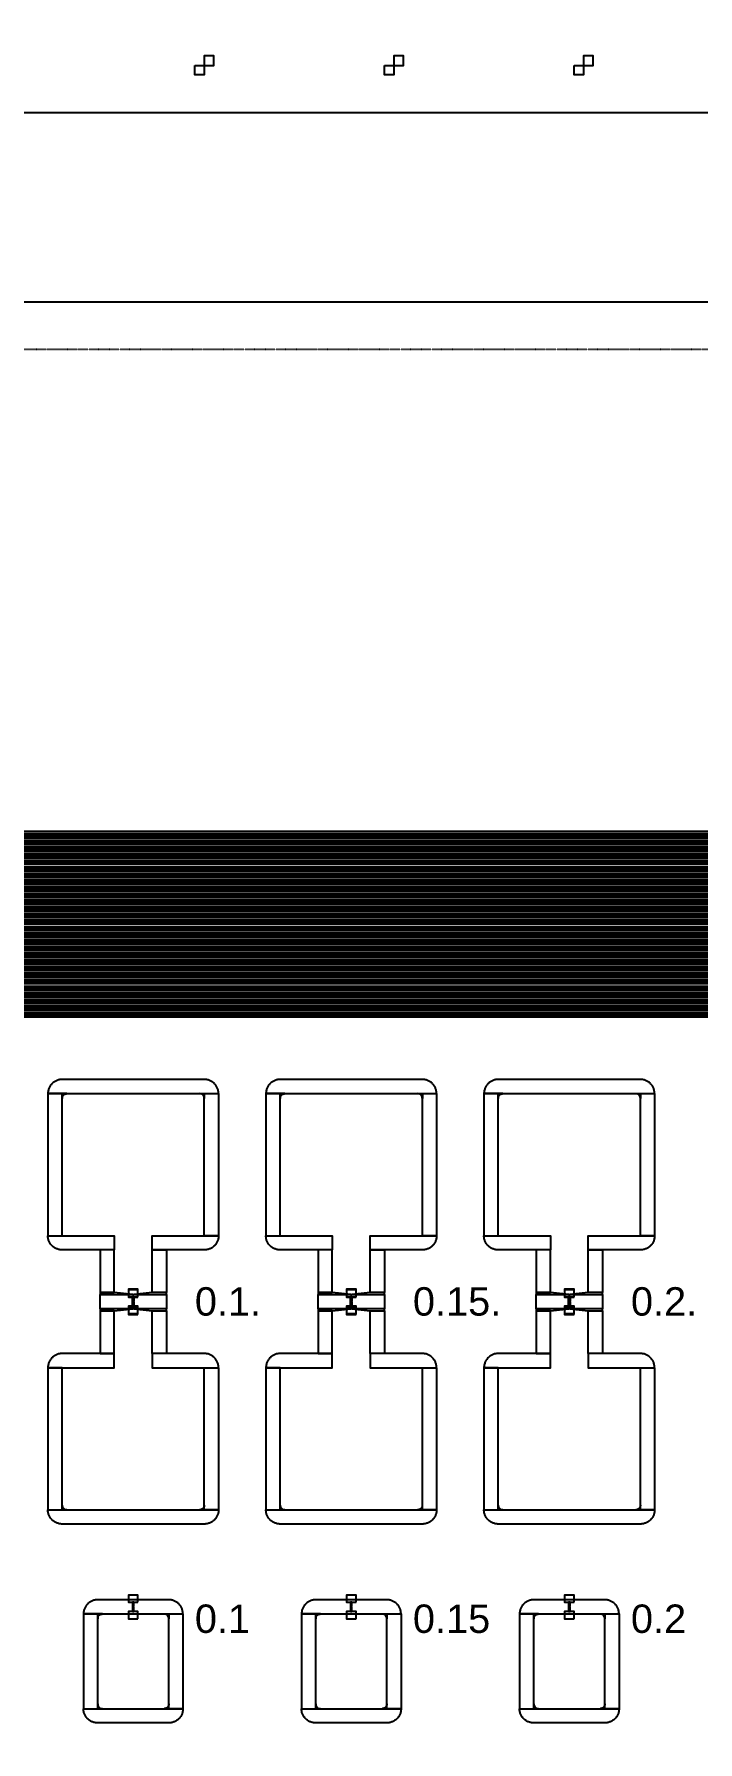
# Model space of a CAD drawing. Extents: x -50000 to 50000, y -50000 to 50000.
# Drawn here: x -39559 to -38159, y -10740 to -7134 of the extents above; entities that cross this region are included whole.
import ezdxf

# ---------------------------------------------------------------- set-up
doc = ezdxf.new("R2010")
doc.units = 0
doc.linetypes.add('DOT', pattern=[0.2, 0, -0.2])
doc.layers.get('0').update_dxf_attribs({"linetype": 'CONTINUOUS'})
for name, color, linetype in [('BASEMETAL', 4, 'CONTINUOUS'), ('DICEGRID', 3, 'CONTINUOUS'), ('FRAME', 8, 'CONTINUOUS'), ('MARKERS', 2, 'CONTINUOUS'), ('SECONDLAYER', 6, 'CONTINUOUS')]:
    doc.layers.add(name, color=color, linetype=linetype)
doc.styles.get("Standard").update_dxf_attribs({"font": 'arial.ttf'})

# ---------------------------------------------------------------- blocks, each defined once
blk = doc.blocks.new('DICINGBORDER')
for points in [[(3980, 7200), (4000, 7200), (4000, 7180), (3980, 7180)], [(4380, 7200), (4400, 7200), (4400, 7180), (4380, 7180)], [(4780, 7200), (4800, 7200), (4800, 7180), (4780, 7180)], [(4000, 0), (4020, 0), (4020, 20), (4000, 20)], [(4400, 0), (4420, 0), (4420, 20), (4400, 20)], [(4800, 0), (4820, 0), (4820, 20), (4800, 20)]]:
    blk.add_lwpolyline(points, close=True)
blk = doc.blocks.new('CHIP_JARRAY')
for points in [[(500, 5478), (6500, 5478), (6500, 5482.3), (500, 5482.3)], [(500, 5475), (6500, 5475), (6500, 5477), (500, 5477)], [(500, 5472), (6500, 5472), (6500, 5474.4), (500, 5474.4)], [(500, 5469), (6500, 5469), (6500, 5471), (500, 5471)], [(500, 5464), (6500, 5464), (6500, 5468.3), (500, 5468.3)], [(500, 5461), (6500, 5461), (6500, 5463), (500, 5463)], [(500, 5458), (6500, 5458), (6500, 5460.4), (500, 5460.4)], [(500, 5455), (6500, 5455), (6500, 5457), (500, 5457)], [(500, 5450), (6500, 5450), (6500, 5454.3), (500, 5454.3)], [(500, 5447), (6500, 5447), (6500, 5449), (500, 5449)], [(500, 5444), (6500, 5444), (6500, 5446.4), (500, 5446.4)], [(500, 5441), (6500, 5441), (6500, 5443), (500, 5443)], [(500, 5436), (6500, 5436), (6500, 5440.3), (500, 5440.3)], [(500, 5433), (6500, 5433), (6500, 5435), (500, 5435)], [(500, 5430), (6500, 5430), (6500, 5432.4), (500, 5432.4)], [(500, 5427), (6500, 5427), (6500, 5429), (500, 5429)], [(500, 5422), (6500, 5422), (6500, 5426.3), (500, 5426.3)], [(500, 5419), (6500, 5419), (6500, 5421), (500, 5421)], [(500, 5416), (6500, 5416), (6500, 5418.4), (500, 5418.4)], [(500, 5413), (6500, 5413), (6500, 5415), (500, 5415)], [(500, 5408), (6500, 5408), (6500, 5412.3), (500, 5412.3)], [(500, 5405), (6500, 5405), (6500, 5407), (500, 5407)], [(500, 5402), (6500, 5402), (6500, 5404.4), (500, 5404.4)], [(500, 5399), (6500, 5399), (6500, 5401), (500, 5401)], [(500, 5394), (6500, 5394), (6500, 5398.3), (500, 5398.3)], [(500, 5391), (6500, 5391), (6500, 5393), (500, 5393)], [(500, 5388), (6500, 5388), (6500, 5390.4), (500, 5390.4)], [(500, 5385), (6500, 5385), (6500, 5387), (500, 5387)], [(500, 5380), (6500, 5380), (6500, 5384.3), (500, 5384.3)], [(500, 5377), (6500, 5377), (6500, 5379), (500, 5379)], [(500, 5374), (6500, 5374), (6500, 5376.4), (500, 5376.4)], [(500, 5371), (6500, 5371), (6500, 5373), (500, 5373)], [(500, 5366), (6500, 5366), (6500, 5370.3), (500, 5370.3)], [(500, 5363), (6500, 5363), (6500, 5365), (500, 5365)], [(500, 5360), (6500, 5360), (6500, 5362.4), (500, 5362.4)], [(500, 5357), (6500, 5357), (6500, 5359), (500, 5359)], [(500, 5352), (6500, 5352), (6500, 5356.3), (500, 5356.3)], [(500, 5349), (6500, 5349), (6500, 5351), (500, 5351)], [(500, 5346), (6500, 5346), (6500, 5348.4), (500, 5348.4)], [(500, 5343), (6500, 5343), (6500, 5345), (500, 5345)], [(500, 5338), (6500, 5338), (6500, 5342.3), (500, 5342.3)], [(500, 5335), (6500, 5335), (6500, 5337), (500, 5337)], [(500, 5332), (6500, 5332), (6500, 5334.4), (500, 5334.4)], [(500, 5329), (6500, 5329), (6500, 5331), (500, 5331)], [(500, 5324), (6500, 5324), (6500, 5328.3), (500, 5328.3)], [(500, 5321), (6500, 5321), (6500, 5323), (500, 5323)], [(500, 5318), (6500, 5318), (6500, 5320.4), (500, 5320.4)], [(500, 5315), (6500, 5315), (6500, 5317), (500, 5317)], [(500, 5310), (6500, 5310), (6500, 5314.3), (500, 5314.3)], [(500, 5307), (6500, 5307), (6500, 5309), (500, 5309)], [(500, 5304), (6500, 5304), (6500, 5306.4), (500, 5306.4)], [(500, 5301), (6500, 5301), (6500, 5303), (500, 5303)], [(500, 5296), (6500, 5296), (6500, 5300.3), (500, 5300.3)], [(500, 5293), (6500, 5293), (6500, 5295), (500, 5295)], [(500, 5290), (6500, 5290), (6500, 5292.4), (500, 5292.4)], [(500, 5287), (6500, 5287), (6500, 5289), (500, 5289)], [(500, 5282), (6500, 5282), (6500, 5286.3), (500, 5286.3)], [(500, 5279), (6500, 5279), (6500, 5281), (500, 5281)], [(500, 5276), (6500, 5276), (6500, 5278.4), (500, 5278.4)], [(500, 5273), (6500, 5273), (6500, 5275), (500, 5275)], [(500, 5268), (6500, 5268), (6500, 5272.3), (500, 5272.3)], [(500, 5265), (6500, 5265), (6500, 5267), (500, 5267)], [(500, 5262), (6500, 5262), (6500, 5264.4), (500, 5264.4)], [(500, 5259), (6500, 5259), (6500, 5261), (500, 5261)], [(500, 5254), (6500, 5254), (6500, 5258.3), (500, 5258.3)], [(500, 5251), (6500, 5251), (6500, 5253), (500, 5253)], [(500, 5248), (6500, 5248), (6500, 5250.4), (500, 5250.4)], [(500, 5245), (6500, 5245), (6500, 5247), (500, 5247)], [(500, 5240), (6500, 5240), (6500, 5244.3), (500, 5244.3)], [(500, 5237), (6500, 5237), (6500, 5239), (500, 5239)], [(500, 5234), (6500, 5234), (6500, 5236.4), (500, 5236.4)], [(500, 5231), (6500, 5231), (6500, 5233), (500, 5233)], [(500, 5226), (6500, 5226), (6500, 5230.3), (500, 5230.3)], [(500, 5223), (6500, 5223), (6500, 5225), (500, 5225)], [(500, 5220), (6500, 5220), (6500, 5222.4), (500, 5222.4)], [(500, 5217), (6500, 5217), (6500, 5219), (500, 5219)], [(500, 5212), (6500, 5212), (6500, 5216.3), (500, 5216.3)], [(500, 5209), (6500, 5209), (6500, 5211), (500, 5211)], [(500, 5206), (6500, 5206), (6500, 5208.4), (500, 5208.4)], [(500, 5203), (6500, 5203), (6500, 5205), (500, 5205)], [(500, 5198), (6500, 5198), (6500, 5202.3), (500, 5202.3)], [(500, 5195), (6500, 5195), (6500, 5197), (500, 5197)], [(500, 5192), (6500, 5192), (6500, 5194.4), (500, 5194.4)], [(500, 5189), (6500, 5189), (6500, 5191), (500, 5191)], [(500, 5184), (6500, 5184), (6500, 5188.3), (500, 5188.3)], [(500, 5181), (6500, 5181), (6500, 5183), (500, 5183)], [(500, 5178), (6500, 5178), (6500, 5180.4), (500, 5180.4)], [(500, 5175), (6500, 5175), (6500, 5177), (500, 5177)], [(500, 5170), (6500, 5170), (6500, 5174.3), (500, 5174.3)], [(500, 5167), (6500, 5167), (6500, 5169), (500, 5169)], [(500, 5164), (6500, 5164), (6500, 5166.4), (500, 5166.4)], [(500, 5161), (6500, 5161), (6500, 5163), (500, 5163)], [(500, 5156), (6500, 5156), (6500, 5160.3), (500, 5160.3)], [(500, 5153), (6500, 5153), (6500, 5155), (500, 5155)], [(500, 5150), (6500, 5150), (6500, 5152.4), (500, 5152.4)], [(500, 5147), (6500, 5147), (6500, 5149), (500, 5149)], [(500, 5142), (6500, 5142), (6500, 5146.3), (500, 5146.3)], [(500, 5139), (6500, 5139), (6500, 5141), (500, 5141)], [(500, 5136), (6500, 5136), (6500, 5138.4), (500, 5138.4)], [(500, 5133), (6500, 5133), (6500, 5135), (500, 5135)], [(500, 5128), (6500, 5128), (6500, 5132.3), (500, 5132.3)], [(500, 5125), (6500, 5125), (6500, 5127), (500, 5127)], [(500, 5122), (6500, 5122), (6500, 5124.4), (500, 5124.4)], [(500, 5119), (6500, 5119), (6500, 5121), (500, 5121)], [(500, 5114), (6500, 5114), (6500, 5118.3), (500, 5118.3)], [(500, 5111), (6500, 5111), (6500, 5113), (500, 5113)], [(500, 5108), (6500, 5108), (6500, 5110.4), (500, 5110.4)], [(500, 5105), (6500, 5105), (6500, 5107), (500, 5107)], [(500, 5100), (6500, 5100), (6500, 5104.3), (500, 5104.3)], [(500, 5097), (6500, 5097), (6500, 5099), (500, 5099)], [(500, 5094), (6500, 5094), (6500, 5096.4), (500, 5096.4)], [(500, 5091), (6500, 5091), (6500, 5093), (500, 5093)], [(3750, 4928.7), (3930, 4928.7), (3930, 4928.7), (3930, 4930.3), (3929.8, 4931.8), (3929.6, 4933.4), (3929.3, 4934.9), (3929, 4936.5), (3928.5, 4938), (3928, 4939.5), (3927.4, 4940.9), (3926.7, 4942.3), (3926, 4943.7), (3925.2, 4945), (3924.3, 4946.3), (3923.3, 4947.6), (3922.3, 4948.8), (3921.2, 4949.9), (3920.1, 4951), (3918.9, 4952), (3917.6, 4953), (3916.3, 4953.9), (3915, 4954.7), (3913.6, 4955.4), (3912.2, 4956.1), (3910.8, 4956.7), (3909.3, 4957.2), (3907.8, 4957.7), (3906.2, 4958), (3904.7, 4958.3), (3903.1, 4958.5), (3901.6, 4958.7), (3900, 4958.7), (3600, 4958.7), (3598.4, 4958.7), (3596.9, 4958.5), (3595.3, 4958.3), (3593.8, 4958), (3592.2, 4957.7), (3590.7, 4957.2), (3589.2, 4956.7), (3587.8, 4956.1), (3586.4, 4955.4), (3585, 4954.7), (3583.7, 4953.9), (3582.4, 4953), (3581.1, 4952), (3579.9, 4951), (3578.8, 4949.9), (3577.7, 4948.8), (3576.7, 4947.6), (3575.7, 4946.3), (3574.8, 4945), (3574, 4943.7), (3573.3, 4942.3), (3572.6, 4940.9), (3572, 4939.5), (3571.5, 4938), (3571, 4936.5), (3570.7, 4934.9), (3570.4, 4933.4), (3570.2, 4931.8), (3570, 4930.3), (3570, 4928.7), (3570, 4928.7)], [(4210, 4928.7), (4390, 4928.7), (4390, 4928.7), (4390, 4930.3), (4389.8, 4931.8), (4389.6, 4933.4), (4389.3, 4934.9), (4389, 4936.5), (4388.5, 4938), (4388, 4939.5), (4387.4, 4940.9), (4386.7, 4942.3), (4386, 4943.7), (4385.2, 4945), (4384.3, 4946.3), (4383.3, 4947.6), (4382.3, 4948.8), (4381.2, 4949.9), (4380.1, 4951), (4378.9, 4952), (4377.6, 4953), (4376.3, 4953.9), (4375, 4954.7), (4373.6, 4955.4), (4372.2, 4956.1), (4370.8, 4956.7), (4369.3, 4957.2), (4367.8, 4957.7), (4366.2, 4958), (4364.7, 4958.3), (4363.1, 4958.5), (4361.6, 4958.7), (4360, 4958.7), (4060, 4958.7), (4058.4, 4958.7), (4056.9, 4958.5), (4055.3, 4958.3), (4053.8, 4958), (4052.2, 4957.7), (4050.7, 4957.2), (4049.2, 4956.7), (4047.8, 4956.1), (4046.4, 4955.4), (4045, 4954.7), (4043.7, 4953.9), (4042.4, 4953), (4041.1, 4952), (4039.9, 4951), (4038.8, 4949.9), (4037.7, 4948.8), (4036.7, 4947.6), (4035.7, 4946.3), (4034.8, 4945), (4034, 4943.7), (4033.3, 4942.3), (4032.6, 4940.9), (4032, 4939.5), (4031.5, 4938), (4031, 4936.5), (4030.7, 4934.9), (4030.4, 4933.4), (4030.2, 4931.8), (4030, 4930.3), (4030, 4928.7), (4030, 4928.7)], [(4670, 4928.7), (4850, 4928.7), (4850, 4928.7), (4850, 4930.3), (4849.8, 4931.8), (4849.6, 4933.4), (4849.3, 4934.9), (4849, 4936.5), (4848.5, 4938), (4848, 4939.5), (4847.4, 4940.9), (4846.7, 4942.3), (4846, 4943.7), (4845.2, 4945), (4844.3, 4946.3), (4843.3, 4947.6), (4842.3, 4948.8), (4841.2, 4949.9), (4840.1, 4951), (4838.9, 4952), (4837.6, 4953), (4836.3, 4953.9), (4835, 4954.7), (4833.6, 4955.4), (4832.2, 4956.1), (4830.8, 4956.7), (4829.3, 4957.2), (4827.8, 4957.7), (4826.2, 4958), (4824.7, 4958.3), (4823.1, 4958.5), (4821.6, 4958.7), (4820, 4958.7), (4520, 4958.7), (4518.4, 4958.7), (4516.9, 4958.5), (4515.3, 4958.3), (4513.8, 4958), (4512.2, 4957.7), (4510.7, 4957.2), (4509.2, 4956.7), (4507.8, 4956.1), (4506.4, 4955.4), (4505, 4954.7), (4503.7, 4953.9), (4502.4, 4953), (4501.1, 4952), (4499.9, 4951), (4498.8, 4949.9), (4497.7, 4948.8), (4496.7, 4947.6), (4495.7, 4946.3), (4494.8, 4945), (4494, 4943.7), (4493.3, 4942.3), (4492.6, 4940.9), (4492, 4939.5), (4491.5, 4938), (4491, 4936.5), (4490.7, 4934.9), (4490.4, 4933.4), (4490.2, 4931.8), (4490, 4930.3), (4490, 4928.7), (4490, 4928.7)], [(3600, 4628.7), (3600, 4928.7), (3570, 4928.7), (3570, 4628.7)], [(3600, 4928.7), (3600, 4918.7), (3600.1, 4919.7), (3600.2, 4920.8), (3600.5, 4921.8), (3600.9, 4922.8), (3601.3, 4923.7), (3601.9, 4924.6), (3602.6, 4925.4), (3603.3, 4926.1), (3604.1, 4926.8), (3605, 4927.4), (3605.9, 4927.8), (3606.9, 4928.2), (3607.9, 4928.5), (3609, 4928.6), (3610, 4928.7)], [(3900, 4928.7), (3900, 4918.7), (3899.9, 4919.7), (3899.8, 4920.8), (3899.5, 4921.8), (3899.1, 4922.8), (3898.7, 4923.7), (3898.1, 4924.6), (3897.4, 4925.4), (3896.7, 4926.1), (3895.9, 4926.8), (3895, 4927.4), (3894.1, 4927.8), (3893.1, 4928.2), (3892.1, 4928.5), (3891, 4928.6), (3890, 4928.7)], [(3900, 4628.7), (3900, 4928.7), (3930, 4928.7), (3930, 4628.7)], [(4060, 4628.7), (4060, 4928.7), (4030, 4928.7), (4030, 4628.7)], [(4060, 4928.7), (4060, 4918.7), (4060.1, 4919.7), (4060.2, 4920.8), (4060.5, 4921.8), (4060.9, 4922.8), (4061.3, 4923.7), (4061.9, 4924.6), (4062.6, 4925.4), (4063.3, 4926.1), (4064.1, 4926.8), (4065, 4927.4), (4065.9, 4927.8), (4066.9, 4928.2), (4067.9, 4928.5), (4069, 4928.6), (4070, 4928.7)], [(4360, 4928.7), (4360, 4918.7), (4359.9, 4919.7), (4359.8, 4920.8), (4359.5, 4921.8), (4359.1, 4922.8), (4358.7, 4923.7), (4358.1, 4924.6), (4357.4, 4925.4), (4356.7, 4926.1), (4355.9, 4926.8), (4355, 4927.4), (4354.1, 4927.8), (4353.1, 4928.2), (4352.1, 4928.5), (4351, 4928.6), (4350, 4928.7)], [(4360, 4628.7), (4360, 4928.7), (4390, 4928.7), (4390, 4628.7)], [(4520, 4628.7), (4520, 4928.7), (4490, 4928.7), (4490, 4628.7)], [(4520, 4928.7), (4520, 4918.7), (4520.1, 4919.7), (4520.2, 4920.8), (4520.5, 4921.8), (4520.9, 4922.8), (4521.3, 4923.7), (4521.9, 4924.6), (4522.6, 4925.4), (4523.3, 4926.1), (4524.1, 4926.8), (4525, 4927.4), (4525.9, 4927.8), (4526.9, 4928.2), (4527.9, 4928.5), (4529, 4928.6), (4530, 4928.7)], [(4820, 4928.7), (4820, 4918.7), (4819.9, 4919.7), (4819.8, 4920.8), (4819.5, 4921.8), (4819.1, 4922.8), (4818.7, 4923.7), (4818.1, 4924.6), (4817.4, 4925.4), (4816.7, 4926.1), (4815.9, 4926.8), (4815, 4927.4), (4814.1, 4927.8), (4813.1, 4928.2), (4812.1, 4928.5), (4811, 4928.6), (4810, 4928.7)], [(4820, 4628.7), (4820, 4928.7), (4850, 4928.7), (4850, 4628.7)], [(3640, 4628.7), (3710, 4628.7), (3710, 4598.7), (3600, 4598.7), (3598.4, 4598.7), (3596.9, 4598.9), (3595.3, 4599.1), (3593.8, 4599.4), (3592.2, 4599.7), (3590.7, 4600.2), (3589.2, 4600.7), (3587.8, 4601.3), (3586.4, 4602), (3585, 4602.7), (3583.7, 4603.5), (3582.4, 4604.4), (3581.1, 4605.4), (3579.9, 4606.4), (3578.8, 4607.5), (3577.7, 4608.6), (3576.7, 4609.8), (3575.7, 4611.1), (3574.8, 4612.4), (3574, 4613.7), (3573.3, 4615.1), (3572.6, 4616.5), (3572, 4617.9), (3571.5, 4619.4), (3571, 4620.9), (3570.7, 4622.5), (3570.4, 4624), (3570.2, 4625.6), (3570, 4627.1), (3570, 4628.7), (3570, 4628.7)], [(3860, 4628.7), (3930, 4628.7), (3930, 4628.7), (3930, 4627.1), (3929.8, 4625.6), (3929.6, 4624), (3929.3, 4622.5), (3929, 4620.9), (3928.5, 4619.4), (3928, 4617.9), (3927.4, 4616.5), (3926.7, 4615.1), (3926, 4613.7), (3925.2, 4612.4), (3924.3, 4611.1), (3923.3, 4609.8), (3922.3, 4608.6), (3921.2, 4607.5), (3920.1, 4606.4), (3918.9, 4605.4), (3917.6, 4604.4), (3916.3, 4603.5), (3915, 4602.7), (3913.6, 4602), (3912.2, 4601.3), (3910.8, 4600.7), (3909.3, 4600.2), (3907.8, 4599.7), (3906.2, 4599.4), (3904.7, 4599.1), (3903.1, 4598.9), (3901.6, 4598.7), (3900, 4598.7), (3790, 4598.7), (3790, 4628.7)], [(4100, 4628.7), (4170, 4628.7), (4170, 4598.7), (4060, 4598.7), (4058.4, 4598.7), (4056.9, 4598.9), (4055.3, 4599.1), (4053.8, 4599.4), (4052.2, 4599.7), (4050.7, 4600.2), (4049.2, 4600.7), (4047.8, 4601.3), (4046.4, 4602), (4045, 4602.7), (4043.7, 4603.5), (4042.4, 4604.4), (4041.1, 4605.4), (4039.9, 4606.4), (4038.8, 4607.5), (4037.7, 4608.6), (4036.7, 4609.8), (4035.7, 4611.1), (4034.8, 4612.4), (4034, 4613.7), (4033.3, 4615.1), (4032.6, 4616.5), (4032, 4617.9), (4031.5, 4619.4), (4031, 4620.9), (4030.7, 4622.5), (4030.4, 4624), (4030.2, 4625.6), (4030, 4627.1), (4030, 4628.7), (4030, 4628.7)], [(4320, 4628.7), (4390, 4628.7), (4390, 4628.7), (4390, 4627.1), (4389.8, 4625.6), (4389.6, 4624), (4389.3, 4622.5), (4389, 4620.9), (4388.5, 4619.4), (4388, 4617.9), (4387.4, 4616.5), (4386.7, 4615.1), (4386, 4613.7), (4385.2, 4612.4), (4384.3, 4611.1), (4383.3, 4609.8), (4382.3, 4608.6), (4381.2, 4607.5), (4380.1, 4606.4), (4378.9, 4605.4), (4377.6, 4604.4), (4376.3, 4603.5), (4375, 4602.7), (4373.6, 4602), (4372.2, 4601.3), (4370.8, 4600.7), (4369.3, 4600.2), (4367.8, 4599.7), (4366.2, 4599.4), (4364.7, 4599.1), (4363.1, 4598.9), (4361.6, 4598.7), (4360, 4598.7), (4250, 4598.7), (4250, 4628.7)], [(4560, 4628.7), (4630, 4628.7), (4630, 4598.7), (4520, 4598.7), (4518.4, 4598.7), (4516.9, 4598.9), (4515.3, 4599.1), (4513.8, 4599.4), (4512.2, 4599.7), (4510.7, 4600.2), (4509.2, 4600.7), (4507.8, 4601.3), (4506.4, 4602), (4505, 4602.7), (4503.7, 4603.5), (4502.4, 4604.4), (4501.1, 4605.4), (4499.9, 4606.4), (4498.8, 4607.5), (4497.7, 4608.6), (4496.7, 4609.8), (4495.7, 4611.1), (4494.8, 4612.4), (4494, 4613.7), (4493.3, 4615.1), (4492.6, 4616.5), (4492, 4617.9), (4491.5, 4619.4), (4491, 4620.9), (4490.7, 4622.5), (4490.4, 4624), (4490.2, 4625.6), (4490, 4627.1), (4490, 4628.7), (4490, 4628.7)], [(4780, 4628.7), (4850, 4628.7), (4850, 4628.7), (4850, 4627.1), (4849.8, 4625.6), (4849.6, 4624), (4849.3, 4622.5), (4849, 4620.9), (4848.5, 4619.4), (4848, 4617.9), (4847.4, 4616.5), (4846.7, 4615.1), (4846, 4613.7), (4845.2, 4612.4), (4844.3, 4611.1), (4843.3, 4609.8), (4842.3, 4608.6), (4841.2, 4607.5), (4840.1, 4606.4), (4838.9, 4605.4), (4837.6, 4604.4), (4836.3, 4603.5), (4835, 4602.7), (4833.6, 4602), (4832.2, 4601.3), (4830.8, 4600.7), (4829.3, 4600.2), (4827.8, 4599.7), (4826.2, 4599.4), (4824.7, 4599.1), (4823.1, 4598.9), (4821.6, 4598.7), (4820, 4598.7), (4710, 4598.7), (4710, 4628.7)], [(3710, 4508.7), (3710, 4598.7), (3680, 4598.7), (3680, 4508.7)], [(3790, 4508.7), (3790, 4598.7), (3820, 4598.7), (3820, 4508.7)], [(4170, 4508.7), (4170, 4598.7), (4140, 4598.7), (4140, 4508.7)], [(4250, 4508.7), (4250, 4598.7), (4280, 4598.7), (4280, 4508.7)], [(4630, 4508.7), (4630, 4598.7), (4600, 4598.7), (4600, 4508.7)], [(4710, 4508.7), (4710, 4598.7), (4740, 4598.7), (4740, 4508.7)], [(3749, 4504.7), (3710, 4508.7), (3680, 4508.7), (3680, 4504.7)], [(3820, 4504.7), (3820, 4508.7), (3790, 4508.7), (3751, 4504.7)], [(4209, 4504.7), (4170, 4508.7), (4140, 4508.7), (4140, 4504.7)], [(4280, 4504.7), (4280, 4508.7), (4250, 4508.7), (4211, 4504.7)], [(4669, 4504.7), (4630, 4508.7), (4600, 4508.7), (4600, 4504.7)], [(4740, 4504.7), (4740, 4508.7), (4710, 4508.7), (4671, 4504.7)], [(3820, 4504.7), (3820, 4474.7), (3680, 4474.7), (3680, 4504.7)], [(3710, 4470), (3749, 4474), (3680, 4474), (3680, 4470)], [(3820, 4470), (3820, 4474), (3751, 4474), (3790, 4470)], [(4280, 4504.7), (4280, 4474.7), (4140, 4474.7), (4140, 4504.7)], [(4170, 4470), (4209, 4474), (4140, 4474), (4140, 4470)], [(4280, 4470), (4280, 4474), (4211, 4474), (4250, 4470)], [(4740, 4504.7), (4740, 4474.7), (4600, 4474.7), (4600, 4504.7)], [(4630, 4470), (4669, 4474), (4600, 4474), (4600, 4470)], [(4740, 4470), (4740, 4474), (4671, 4474), (4710, 4470)], [(3710, 4380), (3710, 4470), (3680, 4470), (3680, 4380)], [(3790, 4380), (3790, 4470), (3820, 4470), (3820, 4380)], [(4170, 4380), (4170, 4470), (4140, 4470), (4140, 4380)], [(4250, 4380), (4250, 4470), (4280, 4470), (4280, 4380)], [(4630, 4380), (4630, 4470), (4600, 4470), (4600, 4380)], [(4710, 4380), (4710, 4470), (4740, 4470), (4740, 4380)], [(3640, 4350), (3710, 4350), (3710, 4380), (3600, 4380), (3598.4, 4380), (3596.9, 4379.8), (3595.3, 4379.6), (3593.8, 4379.3), (3592.2, 4379), (3590.7, 4378.5), (3589.2, 4378), (3587.8, 4377.4), (3586.4, 4376.7), (3585, 4376), (3583.7, 4375.2), (3582.4, 4374.3), (3581.1, 4373.3), (3579.9, 4372.3), (3578.8, 4371.2), (3577.7, 4370.1), (3576.7, 4368.9), (3575.7, 4367.6), (3574.8, 4366.3), (3574, 4365), (3573.3, 4363.6), (3572.6, 4362.2), (3572, 4360.8), (3571.5, 4359.3), (3571, 4357.8), (3570.7, 4356.2), (3570.4, 4354.7), (3570.2, 4353.1), (3570, 4351.6), (3570, 4350), (3570, 4350)], [(3860, 4350), (3930, 4350), (3930, 4350), (3930, 4351.6), (3929.8, 4353.1), (3929.6, 4354.7), (3929.3, 4356.2), (3929, 4357.8), (3928.5, 4359.3), (3928, 4360.8), (3927.4, 4362.2), (3926.7, 4363.6), (3926, 4365), (3925.2, 4366.3), (3924.3, 4367.6), (3923.3, 4368.9), (3922.3, 4370.1), (3921.2, 4371.2), (3920.1, 4372.3), (3918.9, 4373.3), (3917.6, 4374.3), (3916.3, 4375.2), (3915, 4376), (3913.6, 4376.7), (3912.2, 4377.4), (3910.8, 4378), (3909.3, 4378.5), (3907.8, 4379), (3906.2, 4379.3), (3904.7, 4379.6), (3903.1, 4379.8), (3901.6, 4380), (3900, 4380), (3790, 4380), (3790, 4350)], [(4100, 4350), (4170, 4350), (4170, 4380), (4060, 4380), (4058.4, 4380), (4056.9, 4379.8), (4055.3, 4379.6), (4053.8, 4379.3), (4052.2, 4379), (4050.7, 4378.5), (4049.2, 4378), (4047.8, 4377.4), (4046.4, 4376.7), (4045, 4376), (4043.7, 4375.2), (4042.4, 4374.3), (4041.1, 4373.3), (4039.9, 4372.3), (4038.8, 4371.2), (4037.7, 4370.1), (4036.7, 4368.9), (4035.7, 4367.6), (4034.8, 4366.3), (4034, 4365), (4033.3, 4363.6), (4032.6, 4362.2), (4032, 4360.8), (4031.5, 4359.3), (4031, 4357.8), (4030.7, 4356.2), (4030.4, 4354.7), (4030.2, 4353.1), (4030, 4351.6), (4030, 4350), (4030, 4350)], [(4320, 4350), (4390, 4350), (4390, 4350), (4390, 4351.6), (4389.8, 4353.1), (4389.6, 4354.7), (4389.3, 4356.2), (4389, 4357.8), (4388.5, 4359.3), (4388, 4360.8), (4387.4, 4362.2), (4386.7, 4363.6), (4386, 4365), (4385.2, 4366.3), (4384.3, 4367.6), (4383.3, 4368.9), (4382.3, 4370.1), (4381.2, 4371.2), (4380.1, 4372.3), (4378.9, 4373.3), (4377.6, 4374.3), (4376.3, 4375.2), (4375, 4376), (4373.6, 4376.7), (4372.2, 4377.4), (4370.8, 4378), (4369.3, 4378.5), (4367.8, 4379), (4366.2, 4379.3), (4364.7, 4379.6), (4363.1, 4379.8), (4361.6, 4380), (4360, 4380), (4250, 4380), (4250, 4350)], [(4560, 4350), (4630, 4350), (4630, 4380), (4520, 4380), (4518.4, 4380), (4516.9, 4379.8), (4515.3, 4379.6), (4513.8, 4379.3), (4512.2, 4379), (4510.7, 4378.5), (4509.2, 4378), (4507.8, 4377.4), (4506.4, 4376.7), (4505, 4376), (4503.7, 4375.2), (4502.4, 4374.3), (4501.1, 4373.3), (4499.9, 4372.3), (4498.8, 4371.2), (4497.7, 4370.1), (4496.7, 4368.9), (4495.7, 4367.6), (4494.8, 4366.3), (4494, 4365), (4493.3, 4363.6), (4492.6, 4362.2), (4492, 4360.8), (4491.5, 4359.3), (4491, 4357.8), (4490.7, 4356.2), (4490.4, 4354.7), (4490.2, 4353.1), (4490, 4351.6), (4490, 4350), (4490, 4350)], [(4780, 4350), (4850, 4350), (4850, 4350), (4850, 4351.6), (4849.8, 4353.1), (4849.6, 4354.7), (4849.3, 4356.2), (4849, 4357.8), (4848.5, 4359.3), (4848, 4360.8), (4847.4, 4362.2), (4846.7, 4363.6), (4846, 4365), (4845.2, 4366.3), (4844.3, 4367.6), (4843.3, 4368.9), (4842.3, 4370.1), (4841.2, 4371.2), (4840.1, 4372.3), (4838.9, 4373.3), (4837.6, 4374.3), (4836.3, 4375.2), (4835, 4376), (4833.6, 4376.7), (4832.2, 4377.4), (4830.8, 4378), (4829.3, 4378.5), (4827.8, 4379), (4826.2, 4379.3), (4824.7, 4379.6), (4823.1, 4379.8), (4821.6, 4380), (4820, 4380), (4710, 4380), (4710, 4350)], [(3600, 4050), (3600, 4350), (3570, 4350), (3570, 4050)], [(3900, 4050), (3900, 4350), (3930, 4350), (3930, 4050)], [(4060, 4050), (4060, 4350), (4030, 4350), (4030, 4050)], [(4360, 4050), (4360, 4350), (4390, 4350), (4390, 4050)], [(4520, 4050), (4520, 4350), (4490, 4350), (4490, 4050)], [(4820, 4050), (4820, 4350), (4850, 4350), (4850, 4050)], [(3750, 4050), (3930, 4050), (3930, 4050), (3930, 4048.4), (3929.8, 4046.9), (3929.6, 4045.3), (3929.3, 4043.8), (3929, 4042.2), (3928.5, 4040.7), (3928, 4039.2), (3927.4, 4037.8), (3926.7, 4036.4), (3926, 4035), (3925.2, 4033.7), (3924.3, 4032.4), (3923.3, 4031.1), (3922.3, 4029.9), (3921.2, 4028.8), (3920.1, 4027.7), (3918.9, 4026.7), (3917.6, 4025.7), (3916.3, 4024.8), (3915, 4024), (3913.6, 4023.3), (3912.2, 4022.6), (3910.8, 4022), (3909.3, 4021.5), (3907.8, 4021), (3906.2, 4020.7), (3904.7, 4020.4), (3903.1, 4020.2), (3901.6, 4020), (3900, 4020), (3600, 4020), (3598.4, 4020), (3596.9, 4020.2), (3595.3, 4020.4), (3593.8, 4020.7), (3592.2, 4021), (3590.7, 4021.5), (3589.2, 4022), (3587.8, 4022.6), (3586.4, 4023.3), (3585, 4024), (3583.7, 4024.8), (3582.4, 4025.7), (3581.1, 4026.7), (3579.9, 4027.7), (3578.8, 4028.8), (3577.7, 4029.9), (3576.7, 4031.1), (3575.7, 4032.4), (3574.8, 4033.7), (3574, 4035), (3573.3, 4036.4), (3572.6, 4037.8), (3572, 4039.2), (3571.5, 4040.7), (3571, 4042.2), (3570.7, 4043.8), (3570.4, 4045.3), (3570.2, 4046.9), (3570, 4048.4), (3570, 4050), (3570, 4050)], [(3600, 4050), (3600, 4060), (3600.1, 4059), (3600.2, 4057.9), (3600.5, 4056.9), (3600.9, 4055.9), (3601.3, 4055), (3601.9, 4054.1), (3602.6, 4053.3), (3603.3, 4052.6), (3604.1, 4051.9), (3605, 4051.3), (3605.9, 4050.9), (3606.9, 4050.5), (3607.9, 4050.2), (3609, 4050.1), (3610, 4050)], [(3900, 4050), (3900, 4060), (3899.9, 4059), (3899.8, 4057.9), (3899.5, 4056.9), (3899.1, 4055.9), (3898.7, 4055), (3898.1, 4054.1), (3897.4, 4053.3), (3896.7, 4052.6), (3895.9, 4051.9), (3895, 4051.3), (3894.1, 4050.9), (3893.1, 4050.5), (3892.1, 4050.2), (3891, 4050.1), (3890, 4050)], [(4210, 4050), (4390, 4050), (4390, 4050), (4390, 4048.4), (4389.8, 4046.9), (4389.6, 4045.3), (4389.3, 4043.8), (4389, 4042.2), (4388.5, 4040.7), (4388, 4039.2), (4387.4, 4037.8), (4386.7, 4036.4), (4386, 4035), (4385.2, 4033.7), (4384.3, 4032.4), (4383.3, 4031.1), (4382.3, 4029.9), (4381.2, 4028.8), (4380.1, 4027.7), (4378.9, 4026.7), (4377.6, 4025.7), (4376.3, 4024.8), (4375, 4024), (4373.6, 4023.3), (4372.2, 4022.6), (4370.8, 4022), (4369.3, 4021.5), (4367.8, 4021), (4366.2, 4020.7), (4364.7, 4020.4), (4363.1, 4020.2), (4361.6, 4020), (4360, 4020), (4060, 4020), (4058.4, 4020), (4056.9, 4020.2), (4055.3, 4020.4), (4053.8, 4020.7), (4052.2, 4021), (4050.7, 4021.5), (4049.2, 4022), (4047.8, 4022.6), (4046.4, 4023.3), (4045, 4024), (4043.7, 4024.8), (4042.4, 4025.7), (4041.1, 4026.7), (4039.9, 4027.7), (4038.8, 4028.8), (4037.7, 4029.9), (4036.7, 4031.1), (4035.7, 4032.4), (4034.8, 4033.7), (4034, 4035), (4033.3, 4036.4), (4032.6, 4037.8), (4032, 4039.2), (4031.5, 4040.7), (4031, 4042.2), (4030.7, 4043.8), (4030.4, 4045.3), (4030.2, 4046.9), (4030, 4048.4), (4030, 4050), (4030, 4050)], [(4060, 4050), (4060, 4060), (4060.1, 4059), (4060.2, 4057.9), (4060.5, 4056.9), (4060.9, 4055.9), (4061.3, 4055), (4061.9, 4054.1), (4062.6, 4053.3), (4063.3, 4052.6), (4064.1, 4051.9), (4065, 4051.3), (4065.9, 4050.9), (4066.9, 4050.5), (4067.9, 4050.2), (4069, 4050.1), (4070, 4050)], [(4360, 4050), (4360, 4060), (4359.9, 4059), (4359.8, 4057.9), (4359.5, 4056.9), (4359.1, 4055.9), (4358.7, 4055), (4358.1, 4054.1), (4357.4, 4053.3), (4356.7, 4052.6), (4355.9, 4051.9), (4355, 4051.3), (4354.1, 4050.9), (4353.1, 4050.5), (4352.1, 4050.2), (4351, 4050.1), (4350, 4050)], [(4670, 4050), (4850, 4050), (4850, 4050), (4850, 4048.4), (4849.8, 4046.9), (4849.6, 4045.3), (4849.3, 4043.8), (4849, 4042.2), (4848.5, 4040.7), (4848, 4039.2), (4847.4, 4037.8), (4846.7, 4036.4), (4846, 4035), (4845.2, 4033.7), (4844.3, 4032.4), (4843.3, 4031.1), (4842.3, 4029.9), (4841.2, 4028.8), (4840.1, 4027.7), (4838.9, 4026.7), (4837.6, 4025.7), (4836.3, 4024.8), (4835, 4024), (4833.6, 4023.3), (4832.2, 4022.6), (4830.8, 4022), (4829.3, 4021.5), (4827.8, 4021), (4826.2, 4020.7), (4824.7, 4020.4), (4823.1, 4020.2), (4821.6, 4020), (4820, 4020), (4520, 4020), (4518.4, 4020), (4516.9, 4020.2), (4515.3, 4020.4), (4513.8, 4020.7), (4512.2, 4021), (4510.7, 4021.5), (4509.2, 4022), (4507.8, 4022.6), (4506.4, 4023.3), (4505, 4024), (4503.7, 4024.8), (4502.4, 4025.7), (4501.1, 4026.7), (4499.9, 4027.7), (4498.8, 4028.8), (4497.7, 4029.9), (4496.7, 4031.1), (4495.7, 4032.4), (4494.8, 4033.7), (4494, 4035), (4493.3, 4036.4), (4492.6, 4037.8), (4492, 4039.2), (4491.5, 4040.7), (4491, 4042.2), (4490.7, 4043.8), (4490.4, 4045.3), (4490.2, 4046.9), (4490, 4048.4), (4490, 4050), (4490, 4050)], [(4520, 4050), (4520, 4060), (4520.1, 4059), (4520.2, 4057.9), (4520.5, 4056.9), (4520.9, 4055.9), (4521.3, 4055), (4521.9, 4054.1), (4522.6, 4053.3), (4523.3, 4052.6), (4524.1, 4051.9), (4525, 4051.3), (4525.9, 4050.9), (4526.9, 4050.5), (4527.9, 4050.2), (4529, 4050.1), (4530, 4050)], [(4820, 4050), (4820, 4060), (4819.9, 4059), (4819.8, 4057.9), (4819.5, 4056.9), (4819.1, 4055.9), (4818.7, 4055), (4818.1, 4054.1), (4817.4, 4053.3), (4816.7, 4052.6), (4815.9, 4051.9), (4815, 4051.3), (4814.1, 4050.9), (4813.1, 4050.5), (4812.1, 4050.2), (4811, 4050.1), (4810, 4050)], [(3750, 3830), (3855, 3830), (3855, 3830), (3855, 3831.6), (3854.8, 3833.1), (3854.6, 3834.7), (3854.3, 3836.2), (3854, 3837.8), (3853.5, 3839.3), (3853, 3840.8), (3852.4, 3842.2), (3851.7, 3843.6), (3851, 3845), (3850.2, 3846.3), (3849.3, 3847.6), (3848.3, 3848.9), (3847.3, 3850.1), (3846.2, 3851.2), (3845.1, 3852.3), (3843.9, 3853.3), (3842.6, 3854.3), (3841.3, 3855.2), (3840, 3856), (3838.6, 3856.7), (3837.2, 3857.4), (3835.8, 3858), (3834.3, 3858.5), (3832.8, 3859), (3831.2, 3859.3), (3829.7, 3859.6), (3828.1, 3859.8), (3826.6, 3860), (3825, 3860), (3675, 3860), (3673.4, 3860), (3671.9, 3859.8), (3670.3, 3859.6), (3668.8, 3859.3), (3667.2, 3859), (3665.7, 3858.5), (3664.2, 3858), (3662.8, 3857.4), (3661.4, 3856.7), (3660, 3856), (3658.7, 3855.2), (3657.4, 3854.3), (3656.1, 3853.3), (3654.9, 3852.3), (3653.8, 3851.2), (3652.7, 3850.1), (3651.7, 3848.9), (3650.7, 3847.6), (3649.8, 3846.3), (3649, 3845), (3648.3, 3843.6), (3647.6, 3842.2), (3647, 3840.8), (3646.5, 3839.3), (3646, 3837.8), (3645.7, 3836.2), (3645.4, 3834.7), (3645.2, 3833.1), (3645, 3831.6), (3645, 3830), (3645, 3830)], [(4210, 3830), (4315, 3830), (4315, 3830), (4315, 3831.6), (4314.8, 3833.1), (4314.6, 3834.7), (4314.3, 3836.2), (4314, 3837.8), (4313.5, 3839.3), (4313, 3840.8), (4312.4, 3842.2), (4311.7, 3843.6), (4311, 3845), (4310.2, 3846.3), (4309.3, 3847.6), (4308.3, 3848.9), (4307.3, 3850.1), (4306.2, 3851.2), (4305.1, 3852.3), (4303.9, 3853.3), (4302.6, 3854.3), (4301.3, 3855.2), (4300, 3856), (4298.6, 3856.7), (4297.2, 3857.4), (4295.8, 3858), (4294.3, 3858.5), (4292.8, 3859), (4291.2, 3859.3), (4289.7, 3859.6), (4288.1, 3859.8), (4286.6, 3860), (4285, 3860), (4135, 3860), (4133.4, 3860), (4131.9, 3859.8), (4130.3, 3859.6), (4128.8, 3859.3), (4127.2, 3859), (4125.7, 3858.5), (4124.2, 3858), (4122.8, 3857.4), (4121.4, 3856.7), (4120, 3856), (4118.7, 3855.2), (4117.4, 3854.3), (4116.1, 3853.3), (4114.9, 3852.3), (4113.8, 3851.2), (4112.7, 3850.1), (4111.7, 3848.9), (4110.7, 3847.6), (4109.8, 3846.3), (4109, 3845), (4108.3, 3843.6), (4107.6, 3842.2), (4107, 3840.8), (4106.5, 3839.3), (4106, 3837.8), (4105.7, 3836.2), (4105.4, 3834.7), (4105.2, 3833.1), (4105, 3831.6), (4105, 3830), (4105, 3830)], [(4670, 3830), (4775, 3830), (4775, 3830), (4775, 3831.6), (4774.8, 3833.1), (4774.6, 3834.7), (4774.3, 3836.2), (4774, 3837.8), (4773.5, 3839.3), (4773, 3840.8), (4772.4, 3842.2), (4771.7, 3843.6), (4771, 3845), (4770.2, 3846.3), (4769.3, 3847.6), (4768.3, 3848.9), (4767.3, 3850.1), (4766.2, 3851.2), (4765.1, 3852.3), (4763.9, 3853.3), (4762.6, 3854.3), (4761.3, 3855.2), (4760, 3856), (4758.6, 3856.7), (4757.2, 3857.4), (4755.8, 3858), (4754.3, 3858.5), (4752.8, 3859), (4751.2, 3859.3), (4749.7, 3859.6), (4748.1, 3859.8), (4746.6, 3860), (4745, 3860), (4595, 3860), (4593.4, 3860), (4591.9, 3859.8), (4590.3, 3859.6), (4588.8, 3859.3), (4587.2, 3859), (4585.7, 3858.5), (4584.2, 3858), (4582.8, 3857.4), (4581.4, 3856.7), (4580, 3856), (4578.7, 3855.2), (4577.4, 3854.3), (4576.1, 3853.3), (4574.9, 3852.3), (4573.8, 3851.2), (4572.7, 3850.1), (4571.7, 3848.9), (4570.7, 3847.6), (4569.8, 3846.3), (4569, 3845), (4568.3, 3843.6), (4567.6, 3842.2), (4567, 3840.8), (4566.5, 3839.3), (4566, 3837.8), (4565.7, 3836.2), (4565.4, 3834.7), (4565.2, 3833.1), (4565, 3831.6), (4565, 3830), (4565, 3830)], [(3675, 3630), (3675, 3830), (3645, 3830), (3645, 3630)], [(3675, 3830), (3675, 3820), (3675.1, 3821), (3675.2, 3822.1), (3675.5, 3823.1), (3675.9, 3824.1), (3676.3, 3825), (3676.9, 3825.9), (3677.6, 3826.7), (3678.3, 3827.4), (3679.1, 3828.1), (3680, 3828.7), (3680.9, 3829.1), (3681.9, 3829.5), (3682.9, 3829.8), (3684, 3829.9), (3685, 3830)], [(3825, 3830), (3825, 3820), (3824.9, 3821), (3824.8, 3822.1), (3824.5, 3823.1), (3824.1, 3824.1), (3823.7, 3825), (3823.1, 3825.9), (3822.4, 3826.7), (3821.7, 3827.4), (3820.9, 3828.1), (3820, 3828.7), (3819.1, 3829.1), (3818.1, 3829.5), (3817.1, 3829.8), (3816, 3829.9), (3815, 3830)], [(3825, 3630), (3825, 3830), (3855, 3830), (3855, 3630)], [(4135, 3630), (4135, 3830), (4105, 3830), (4105, 3630)], [(4135, 3830), (4135, 3820), (4135.1, 3821), (4135.2, 3822.1), (4135.5, 3823.1), (4135.9, 3824.1), (4136.3, 3825), (4136.9, 3825.9), (4137.6, 3826.7), (4138.3, 3827.4), (4139.1, 3828.1), (4140, 3828.7), (4140.9, 3829.1), (4141.9, 3829.5), (4142.9, 3829.8), (4144, 3829.9), (4145, 3830)], [(4285, 3830), (4285, 3820), (4284.9, 3821), (4284.8, 3822.1), (4284.5, 3823.1), (4284.1, 3824.1), (4283.7, 3825), (4283.1, 3825.9), (4282.4, 3826.7), (4281.7, 3827.4), (4280.9, 3828.1), (4280, 3828.7), (4279.1, 3829.1), (4278.1, 3829.5), (4277.1, 3829.8), (4276, 3829.9), (4275, 3830)], [(4285, 3630), (4285, 3830), (4315, 3830), (4315, 3630)], [(4595, 3630), (4595, 3830), (4565, 3830), (4565, 3630)], [(4595, 3830), (4595, 3820), (4595.1, 3821), (4595.2, 3822.1), (4595.5, 3823.1), (4595.9, 3824.1), (4596.3, 3825), (4596.9, 3825.9), (4597.6, 3826.7), (4598.3, 3827.4), (4599.1, 3828.1), (4600, 3828.7), (4600.9, 3829.1), (4601.9, 3829.5), (4602.9, 3829.8), (4604, 3829.9), (4605, 3830)], [(4745, 3830), (4745, 3820), (4744.9, 3821), (4744.8, 3822.1), (4744.5, 3823.1), (4744.1, 3824.1), (4743.7, 3825), (4743.1, 3825.9), (4742.4, 3826.7), (4741.7, 3827.4), (4740.9, 3828.1), (4740, 3828.7), (4739.1, 3829.1), (4738.1, 3829.5), (4737.1, 3829.8), (4736, 3829.9), (4735, 3830)], [(4745, 3630), (4745, 3830), (4775, 3830), (4775, 3630)], [(3750, 3630), (3855, 3630), (3855, 3630), (3855, 3628.4), (3854.8, 3626.9), (3854.6, 3625.3), (3854.3, 3623.8), (3854, 3622.2), (3853.5, 3620.7), (3853, 3619.2), (3852.4, 3617.8), (3851.7, 3616.4), (3851, 3615), (3850.2, 3613.7), (3849.3, 3612.4), (3848.3, 3611.1), (3847.3, 3609.9), (3846.2, 3608.8), (3845.1, 3607.7), (3843.9, 3606.7), (3842.6, 3605.7), (3841.3, 3604.8), (3840, 3604), (3838.6, 3603.3), (3837.2, 3602.6), (3835.8, 3602), (3834.3, 3601.5), (3832.8, 3601), (3831.2, 3600.7), (3829.7, 3600.4), (3828.1, 3600.2), (3826.6, 3600), (3825, 3600), (3675, 3600), (3673.4, 3600), (3671.9, 3600.2), (3670.3, 3600.4), (3668.8, 3600.7), (3667.2, 3601), (3665.7, 3601.5), (3664.2, 3602), (3662.8, 3602.6), (3661.4, 3603.3), (3660, 3604), (3658.7, 3604.8), (3657.4, 3605.7), (3656.1, 3606.7), (3654.9, 3607.7), (3653.8, 3608.8), (3652.7, 3609.9), (3651.7, 3611.1), (3650.7, 3612.4), (3649.8, 3613.7), (3649, 3615), (3648.3, 3616.4), (3647.6, 3617.8), (3647, 3619.2), (3646.5, 3620.7), (3646, 3622.2), (3645.7, 3623.8), (3645.4, 3625.3), (3645.2, 3626.9), (3645, 3628.4), (3645, 3630), (3645, 3630)], [(3675, 3630), (3675, 3640), (3675.1, 3639), (3675.2, 3637.9), (3675.5, 3636.9), (3675.9, 3635.9), (3676.3, 3635), (3676.9, 3634.1), (3677.6, 3633.3), (3678.3, 3632.6), (3679.1, 3631.9), (3680, 3631.3), (3680.9, 3630.9), (3681.9, 3630.5), (3682.9, 3630.2), (3684, 3630.1), (3685, 3630)], [(3825, 3630), (3825, 3640), (3824.9, 3639), (3824.8, 3637.9), (3824.5, 3636.9), (3824.1, 3635.9), (3823.7, 3635), (3823.1, 3634.1), (3822.4, 3633.3), (3821.7, 3632.6), (3820.9, 3631.9), (3820, 3631.3), (3819.1, 3630.9), (3818.1, 3630.5), (3817.1, 3630.2), (3816, 3630.1), (3815, 3630)], [(4210, 3630), (4315, 3630), (4315, 3630), (4315, 3628.4), (4314.8, 3626.9), (4314.6, 3625.3), (4314.3, 3623.8), (4314, 3622.2), (4313.5, 3620.7), (4313, 3619.2), (4312.4, 3617.8), (4311.7, 3616.4), (4311, 3615), (4310.2, 3613.7), (4309.3, 3612.4), (4308.3, 3611.1), (4307.3, 3609.9), (4306.2, 3608.8), (4305.1, 3607.7), (4303.9, 3606.7), (4302.6, 3605.7), (4301.3, 3604.8), (4300, 3604), (4298.6, 3603.3), (4297.2, 3602.6), (4295.8, 3602), (4294.3, 3601.5), (4292.8, 3601), (4291.2, 3600.7), (4289.7, 3600.4), (4288.1, 3600.2), (4286.6, 3600), (4285, 3600), (4135, 3600), (4133.4, 3600), (4131.9, 3600.2), (4130.3, 3600.4), (4128.8, 3600.7), (4127.2, 3601), (4125.7, 3601.5), (4124.2, 3602), (4122.8, 3602.6), (4121.4, 3603.3), (4120, 3604), (4118.7, 3604.8), (4117.4, 3605.7), (4116.1, 3606.7), (4114.9, 3607.7), (4113.8, 3608.8), (4112.7, 3609.9), (4111.7, 3611.1), (4110.7, 3612.4), (4109.8, 3613.7), (4109, 3615), (4108.3, 3616.4), (4107.6, 3617.8), (4107, 3619.2), (4106.5, 3620.7), (4106, 3622.2), (4105.7, 3623.8), (4105.4, 3625.3), (4105.2, 3626.9), (4105, 3628.4), (4105, 3630), (4105, 3630)], [(4135, 3630), (4135, 3640), (4135.1, 3639), (4135.2, 3637.9), (4135.5, 3636.9), (4135.9, 3635.9), (4136.3, 3635), (4136.9, 3634.1), (4137.6, 3633.3), (4138.3, 3632.6), (4139.1, 3631.9), (4140, 3631.3), (4140.9, 3630.9), (4141.9, 3630.5), (4142.9, 3630.2), (4144, 3630.1), (4145, 3630)], [(4285, 3630), (4285, 3640), (4284.9, 3639), (4284.8, 3637.9), (4284.5, 3636.9), (4284.1, 3635.9), (4283.7, 3635), (4283.1, 3634.1), (4282.4, 3633.3), (4281.7, 3632.6), (4280.9, 3631.9), (4280, 3631.3), (4279.1, 3630.9), (4278.1, 3630.5), (4277.1, 3630.2), (4276, 3630.1), (4275, 3630)], [(4670, 3630), (4775, 3630), (4775, 3630), (4775, 3628.4), (4774.8, 3626.9), (4774.6, 3625.3), (4774.3, 3623.8), (4774, 3622.2), (4773.5, 3620.7), (4773, 3619.2), (4772.4, 3617.8), (4771.7, 3616.4), (4771, 3615), (4770.2, 3613.7), (4769.3, 3612.4), (4768.3, 3611.1), (4767.3, 3609.9), (4766.2, 3608.8), (4765.1, 3607.7), (4763.9, 3606.7), (4762.6, 3605.7), (4761.3, 3604.8), (4760, 3604), (4758.6, 3603.3), (4757.2, 3602.6), (4755.8, 3602), (4754.3, 3601.5), (4752.8, 3601), (4751.2, 3600.7), (4749.7, 3600.4), (4748.1, 3600.2), (4746.6, 3600), (4745, 3600), (4595, 3600), (4593.4, 3600), (4591.9, 3600.2), (4590.3, 3600.4), (4588.8, 3600.7), (4587.2, 3601), (4585.7, 3601.5), (4584.2, 3602), (4582.8, 3602.6), (4581.4, 3603.3), (4580, 3604), (4578.7, 3604.8), (4577.4, 3605.7), (4576.1, 3606.7), (4574.9, 3607.7), (4573.8, 3608.8), (4572.7, 3609.9), (4571.7, 3611.1), (4570.7, 3612.4), (4569.8, 3613.7), (4569, 3615), (4568.3, 3616.4), (4567.6, 3617.8), (4567, 3619.2), (4566.5, 3620.7), (4566, 3622.2), (4565.7, 3623.8), (4565.4, 3625.3), (4565.2, 3626.9), (4565, 3628.4), (4565, 3630), (4565, 3630)], [(4595, 3630), (4595, 3640), (4595.1, 3639), (4595.2, 3637.9), (4595.5, 3636.9), (4595.9, 3635.9), (4596.3, 3635), (4596.9, 3634.1), (4597.6, 3633.3), (4598.3, 3632.6), (4599.1, 3631.9), (4600, 3631.3), (4600.9, 3630.9), (4601.9, 3630.5), (4602.9, 3630.2), (4604, 3630.1), (4605, 3630)], [(4745, 3630), (4745, 3640), (4744.9, 3639), (4744.8, 3637.9), (4744.5, 3636.9), (4744.1, 3635.9), (4743.7, 3635), (4743.1, 3634.1), (4742.4, 3633.3), (4741.7, 3632.6), (4740.9, 3631.9), (4740, 3631.3), (4739.1, 3630.9), (4738.1, 3630.5), (4737.1, 3630.2), (4736, 3630.1), (4735, 3630)]]:
    blk.add_lwpolyline(points, close=True)
at = {"layer": 'DICEGRID'}
blk.add_lwpolyline([(400, 400), (6600, 400), (6600, 6600), (400, 6600)], close=True, dxfattribs=at)
at = {"layer": 'FRAME'}
blk.add_lwpolyline([(0, 0), (7000, 0), (7000, 7000), (0, 7000)], close=True, dxfattribs=at)
at = {"layer": 'FRAME', "linetype": 'DOT'}
blk.add_lwpolyline([(500, 500), (6500, 500), (6500, 6500), (500, 6500)], close=True, dxfattribs=at)
at = {"layer": 'JUNCTION'}
for points in [[(3760, 4499.7), (3760, 4514.7), (3740, 4514.7), (3740, 4499.7)], [(4220, 4499.7), (4220, 4514.7), (4200, 4514.7), (4200, 4499.7)], [(4680, 4499.7), (4680, 4514.7), (4660, 4514.7), (4660, 4499.7)], [(3760, 4464.7), (3760, 4479.7), (3740, 4479.7), (3740, 4464.7)], [(3751.5, 4490.6), (3751.5, 4499.7), (3748.5, 4499.7), (3748.5, 4490.6)], [(3751.5, 4489.2), (3750.1, 4489.7), (3749.9, 4489.7), (3748.5, 4489.2)], [(3751.5, 4479.7), (3751.5, 4489.2), (3748.5, 4489.2), (3748.5, 4479.7)], [(3750.1, 4489.7), (3750.1, 4490.4), (3749.9, 4490.4), (3749.9, 4489.7)], [(4220, 4464.7), (4220, 4479.7), (4200, 4479.7), (4200, 4464.7)], [(4211.5, 4490.6), (4211.5, 4499.7), (4208.5, 4499.7), (4208.5, 4490.6)], [(4211.5, 4489.2), (4210.1, 4489.7), (4209.9, 4489.7), (4208.5, 4489.2)], [(4211.5, 4479.7), (4211.5, 4489.2), (4208.5, 4489.2), (4208.5, 4479.7)], [(4210.1, 4489.7), (4210.1, 4490.4), (4209.9, 4490.4), (4209.9, 4489.7)], [(4680, 4464.7), (4680, 4479.7), (4660, 4479.7), (4660, 4464.7)], [(4671.5, 4490.6), (4671.5, 4499.7), (4668.5, 4499.7), (4668.5, 4490.6)], [(4671.5, 4489.2), (4670.1, 4489.7), (4669.9, 4489.7), (4668.5, 4489.2)], [(4671.5, 4479.7), (4671.5, 4489.2), (4668.5, 4489.2), (4668.5, 4479.7)], [(4670.1, 4489.7), (4670.1, 4490.4), (4669.9, 4490.4), (4669.9, 4489.7)], [(3760, 3855), (3760, 3870), (3740, 3870), (3740, 3855)], [(4220, 3855), (4220, 3870), (4200, 3870), (4200, 3855)], [(4680, 3855), (4680, 3870), (4660, 3870), (4660, 3855)], [(3760, 3820), (3760, 3835), (3740, 3835), (3740, 3820)], [(3751.5, 3846.5), (3751.5, 3855), (3748.5, 3855), (3748.5, 3846.5)], [(3751.5, 3844.5), (3750.1, 3845), (3749.9, 3845), (3748.5, 3844.5)], [(3751.5, 3835), (3751.5, 3844.5), (3748.5, 3844.5), (3748.5, 3835)], [(3750.1, 3845), (3750.1, 3846.4), (3749.9, 3846.4), (3749.9, 3845)], [(4220, 3820), (4220, 3835), (4200, 3835), (4200, 3820)], [(4211.5, 3846.5), (4211.5, 3855), (4208.5, 3855), (4208.5, 3846.5)], [(4211.5, 3844.5), (4210.1, 3845), (4209.9, 3845), (4208.5, 3844.5)], [(4211.5, 3835), (4211.5, 3844.5), (4208.5, 3844.5), (4208.5, 3835)], [(4210.1, 3845), (4210.1, 3846.4), (4209.9, 3846.4), (4209.9, 3845)], [(4680, 3820), (4680, 3835), (4660, 3835), (4660, 3820)], [(4671.5, 3846.5), (4671.5, 3855), (4668.5, 3855), (4668.5, 3846.5)], [(4671.5, 3844.5), (4670.1, 3845), (4669.9, 3845), (4668.5, 3844.5)], [(4671.5, 3835), (4671.5, 3844.5), (4668.5, 3844.5), (4668.5, 3835)], [(4670.1, 3845), (4670.1, 3846.4), (4669.9, 3846.4), (4669.9, 3845)]]:
    blk.add_lwpolyline(points, close=True, dxfattribs=at)
at = {"layer": 'SECONDLAYER'}
for points in [[(3760, 4499.3), (3760, 4515.7), (3740, 4515.7), (3740, 4499.3)], [(4220, 4499.3), (4220, 4515.7), (4200, 4515.7), (4200, 4499.3)], [(4680, 4499.3), (4680, 4515.7), (4660, 4515.7), (4660, 4499.3)], [(3760, 4462.2), (3760, 4478.6), (3740, 4478.6), (3740, 4462.2)], [(3752.2, 4490.6), (3752.2, 4499.3), (3747.8, 4499.3), (3747.8, 4490.6)], [(3752.2, 4490.4), (3752.2, 4490.6), (3747.8, 4490.6), (3747.8, 4490.4)], [(3752.2, 4488.1), (3750.4, 4489), (3749.6, 4489), (3747.8, 4488.1)], [(3752.2, 4478.6), (3752.2, 4488.1), (3747.8, 4488.1), (3747.8, 4478.6)], [(3750.4, 4489), (3750.4, 4490.4), (3749.6, 4490.4), (3749.6, 4489)], [(4220, 4462.2), (4220, 4478.6), (4200, 4478.6), (4200, 4462.2)], [(4212.2, 4490.6), (4212.2, 4499.3), (4207.8, 4499.3), (4207.8, 4490.6)], [(4212.2, 4490.4), (4212.2, 4490.6), (4207.8, 4490.6), (4207.8, 4490.4)], [(4212.2, 4488.1), (4210.4, 4489), (4209.6, 4489), (4207.8, 4488.1)], [(4212.2, 4478.6), (4212.2, 4488.1), (4207.8, 4488.1), (4207.8, 4478.6)], [(4210.4, 4489), (4210.4, 4490.4), (4209.6, 4490.4), (4209.6, 4489)], [(4680, 4462.2), (4680, 4478.6), (4660, 4478.6), (4660, 4462.2)], [(4672.2, 4490.6), (4672.2, 4499.3), (4667.8, 4499.3), (4667.8, 4490.6)], [(4672.2, 4490.4), (4672.2, 4490.6), (4667.8, 4490.6), (4667.8, 4490.4)], [(4672.2, 4488.1), (4670.4, 4489), (4669.6, 4489), (4667.8, 4488.1)], [(4672.2, 4478.6), (4672.2, 4488.1), (4667.8, 4488.1), (4667.8, 4478.6)], [(4670.4, 4489), (4670.4, 4490.4), (4669.6, 4490.4), (4669.6, 4489)]]:
    blk.add_lwpolyline(points, close=True, dxfattribs=at)
at = {"layer": 'UNDERCUT'}
for points in [[(3751.5, 4490.4), (3751.5, 4490.6), (3748.5, 4490.6), (3748.5, 4490.4)], [(4211.5, 4490.4), (4211.5, 4490.6), (4208.5, 4490.6), (4208.5, 4490.4)], [(4671.5, 4490.4), (4671.5, 4490.6), (4668.5, 4490.6), (4668.5, 4490.4)], [(3751.5, 3846.4), (3751.5, 3846.5), (3748.5, 3846.5), (3748.5, 3846.4)], [(4211.5, 3846.4), (4211.5, 3846.5), (4208.5, 3846.5), (4208.5, 3846.4)], [(4671.5, 3846.4), (4671.5, 3846.5), (4668.5, 3846.5), (4668.5, 3846.4)]]:
    blk.add_lwpolyline(points, close=True, dxfattribs=at)
at = {"layer": 'MARKERS'}
for s, p in [('0.1.', (3880, 4460)), ('0.15.', (4340, 4460)), ('0.2.', (4800, 4460)), ('0.1', (3880, 3790)), ('0.15', (4340, 3790)), ('0.2', (4800, 3790))]:
    blk.add_text(s, height=60, dxfattribs=at).set_placement(p)

msp = doc.modelspace()

# ---------------------------------------------------------------- linework, layer by layer
at = {"layer": 'FRAME'}
for radius in [50000, 49500]:
    msp.add_circle((0, 0), radius, dxfattribs=at)

# ---------------------------------------------------------------- block references
at = {"layer": 'BASEMETAL'}
msp.add_blockref('CHIP_JARRAY', (-43100, -14300), dxfattribs=at)
at = {"layer": 'MARKERS'}
for p in [(-43200, -7200), (-43200, -14400)]:
    msp.add_blockref('DICINGBORDER', p, dxfattribs=at)

doc.saveas('drawing.dxf')
